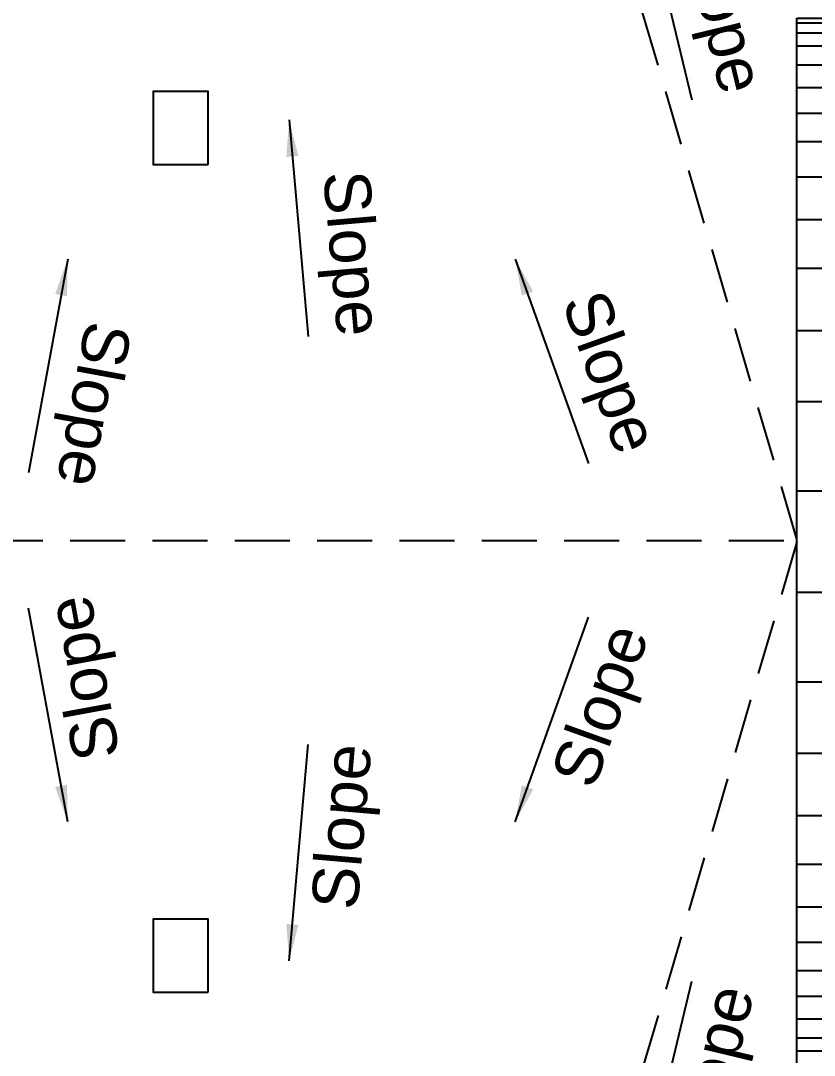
# Model space of a CAD drawing. Extents: x 7897917 to 8423973, y -6487334 to -6173396.
# Drawn here: x 8228026 to 8234533, y -6406578 to -6398091 of the extents above; entities that cross this region are included whole.
import ezdxf

# ---------------------------------------------------------------- set-up
doc = ezdxf.new("R2010")
doc.units = 0
doc.header["$LTSCALE"] = 600
doc.header["$MEASUREMENT"] = 0
doc.linetypes.add('HIDDEN', pattern=[0.375, 0.25, -0.125])
for name, color, linetype in [('A-text', 7, 'CONTINUOUS'), ('LA-column', 3, 'CONTINUOUS'), ('LINE', 8, 'CONTINUOUS'), ('Ridge', 53, 'CONTINUOUS'), ('S-Col-Hatch', 30, 'CONTINUOUS'), ('Valley', 7, 'CONTINUOUS')]:
    doc.layers.add(name, color=color, linetype=linetype)
doc.styles.add('ARIAL', font='arial.ttf')
doc.styles.add('ROMANS', font='romans.shx')
doc.dimstyles.new('MM', dxfattribs={"dimscale": 0, "dimtxt": 200, "dimasz": 150, "dimexe": 40, "dimexo": 50, "dimgap": 50, "dimtad": 1, "dimdec": 0, "dimzin": 0, "dimdsep": 46, "dimtxsty": 'ROMANS', "dimblk": 'OBLIQUE', "dimcen": 0.09, "dimdle": 40, "dimclrd": 5, "dimclre": 5, "dimclrt": 6, "dimadec": 0, "dimazin": 0, "dimtfac": 1, "dimtdec": 0, "dimtofl": 0, "dimtmove": 0, "dimatfit": 3, "dimfxl": 1, "dimfrac": 2, "dimtolj": 1, "dimtzin": 0, "dimarcsym": 0})

# ---------------------------------------------------------------- blocks, each defined once
blk = doc.blocks.new('A$C2D12074D')
at = {"layer": 'S-Col-Hatch', "color": 8, "linetype": 'Continuous'}
for p, q in [((-18048.1, -37.6, -17.3), (0, -37.6, -17.3)), ((-18048.1, -120.8, -17.3), (0, -120.8, -17.3)), ((-18048.1, -226.6, -17.3), (0, -226.6, -17.3)), ((-18048.1, -381.8, -17.3), (0, -381.8, -17.3)), ((-18048.1, -567.3, -17.3), (0, -567.3, -17.3)), ((-18048.1, -778.6, -17.3), (0, -778.6, -17.3)), ((-18048.1, -1012.3, -17.3), (0, -1012.3, -17.3)), ((-18048.1, -1301.6, -17.3), (0, -1301.6, -17.3)), ((-18048.1, -1651.6, -17.3), (0, -1651.6, -17.3)), ((-18048.1, -2049, -17.3), (0, -2049, -17.3)), ((-18048.1, -2561.3, -17.3), (0, -2561.3, -17.3)), ((-18048.1, -3145.4, -17.3), (0, -3145.4, -17.3)), ((0, -3878.8, -17.3), (-18048.1, -3878.8, -17.3)), ((0, -4711.4, -17.3), (-18048.1, -4711.4, -17.3)), ((-18048.1, -5444.8, -17.3), (0, -5444.8, -17.3)), ((-18048.1, -6028.9, -17.3), (0, -6028.9, -17.3)), ((-18048.1, -6541.2, -17.3), (0, -6541.2, -17.3)), ((-18048.1, -6938.6, -17.3), (0, -6938.6, -17.3)), ((-18048.1, -7288.6, -17.3), (0, -7288.6, -17.3)), ((-18048.1, -7577.9, -17.3), (0, -7577.9, -17.3)), ((-18048.1, -7811.6, -17.3), (0, -7811.6, -17.3)), ((-18048.1, -8022.9, -17.3), (0, -8022.9, -17.3)), ((-18048.1, -8208.4, -17.3), (0, -8208.4, -17.3)), ((-18048.1, -8363.6, -17.3), (0, -8363.6, -17.3)), ((-18048.1, -8469.4, -17.3), (0, -8469.4, -17.3))]:
    blk.add_line(p, q, dxfattribs=at)
at = {"layer": 'S-Col-Hatch', "linetype": 'Continuous'}
blk.add_lwpolyline([(-18048.1, 0), (0, 0), (0, -8590.2), (-18048.1, -8590.2)], close=True, dxfattribs=at)

msp = doc.modelspace()

# ---------------------------------------------------------------- linework, layer by layer
at = {"layer": 'LA-column', "color": 8, "elevation": 10.415}
for points in [[(8229562.299, -6399270.853), (8229562.299, -6398670.853), (8229112.299, -6398670.853), (8229112.299, -6399270.853)], [(8229562.299, -6406060.839), (8229562.299, -6405460.839), (8229112.299, -6405460.839), (8229112.299, -6406060.839)]]:
    msp.add_lwpolyline(points, close=True, dxfattribs=at)
at = {"layer": 'Ridge', "linetype": 'HIDDEN', "ltscale": 3, "elevation": 2.894}
msp.add_lwpolyline([(8224382.16, -6402354.489), (8234389.708, -6402354.489)], dxfattribs=at)
at = {"layer": 'Valley', "linetype": 'HIDDEN', "ltscale": 3, "elevation": 2.894}
for points in [[(8234389.708, -6402343.092), (8229342.301, -6385102.978)], [(8234389.708, -6402365.885), (8229342.301, -6419605.999)]]:
    msp.add_lwpolyline(points, dxfattribs=at)

# ---------------------------------------------------------------- block references
at = {"layer": 'LINE'}
msp.add_blockref('A$C2D12074D', (8252437.848, -6398070.78, 3.192), dxfattribs=at)

# ---------------------------------------------------------------- texts
at = {"layer": 'A-text', "color": 0, "lineweight": 15, "style": 'ARIAL'}
for rotation, p in [(283.5416359, (8233451.25, -6397394.796, 2.894)), (274.9761298, (8230505.108, -6399339.57, 2.894)), (289.7151812, (8232459.72, -6400395.671, 2.894)), (259.5918053, (8228564.075, -6400539.072, 2.894)), (100.4081947, (8228840.55, -6404119.121, 2.894)), (70.2848188, (8232724.343, -6404408.134, 2.894)), (85.0238702, (8230785.149, -6405393.79, 2.894)), (76.4583641, (8233724.536, -6407380.002, 2.894))]:
    msp.add_text('Slope', height=380.16, rotation=rotation, dxfattribs=at).set_placement(p)

# ---------------------------------------------------------------- leaders
at = {"layer": 'A-text', "color": 0, "lineweight": 15}
for points in [[(8233111.468, -6397006.854, 2.894), (8233528.902, -6398740.043, 2.894)], [(8230226.896, -6398905.348, 2.894), (8230381.533, -6400681.378, 2.894)], [(8228411.027, -6400046.602, 2.894), (8228088.956, -6401800.017, 2.894)], [(8232080.189, -6400046.52, 2.894), (8232681.59, -6401724.766, 2.894)], [(8228411.027, -6404662.375, 2.894), (8228088.956, -6402908.96, 2.894)], [(8232080.189, -6404662.458, 2.894), (8232681.59, -6402984.211, 2.894)], [(8230226.896, -6405803.629, 2.894), (8230381.533, -6404027.599, 2.894)], [(8233111.468, -6407702.124, 2.894), (8233528.902, -6405968.935, 2.894)]]:
    msp.add_leader(points, dimstyle='MM', override={"dimscale": 1, "dimasz": 300, "dimtad": 0}, dxfattribs=at)

doc.saveas('drawing.dxf')
